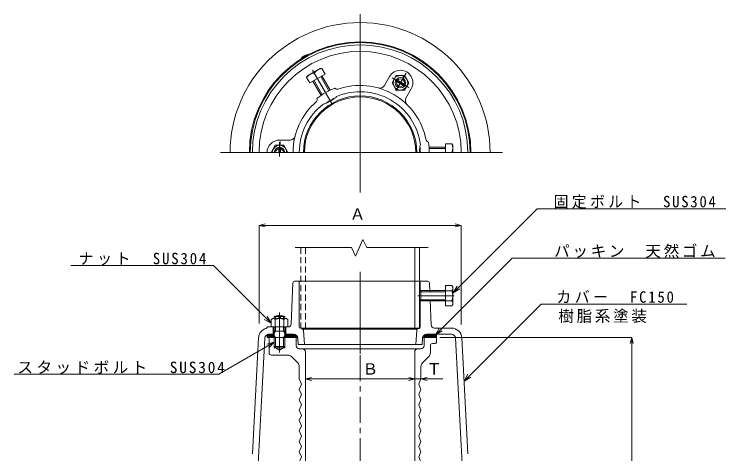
# Model space of a CAD drawing. Units: millimetres on the paper, scale 1:5. Extents: x -70 to 72, y -119 to 130.
# Drawn here: x -69.9 to 66.9, y 45.1 to 129.7 of the extents above; entities that cross this region are included whole.
import ezdxf
from ezdxf.enums import TextEntityAlignment as Align

# ---------------------------------------------------------------- set-up
doc = ezdxf.new("R2010")
doc.units = ezdxf.units.MM
doc.linetypes.add('CHAIN1', pattern=[8, 5, -1, 1, -1])
doc.linetypes.add('DASHED1', pattern=[1.8, 1.2, -0.6])
doc.layers.add('0-4_その他', color=7, linetype='Continuous', lineweight=18)
doc.styles.add('ＭＳ ゴシック', font='')
doc.styles.get('ＭＳ ゴシック').set_extended_font_data('MS Gothic')

msp = doc.modelspace()

# ---------------------------------------------------------------- linework, layer by layer
at = {"layer": '0-4_その他', "linetype": 'CHAIN1', "lineweight": 9}
for p, q in [((-3.424, 129.683), (-3.424, 98.735)), ((-12.581, 118.943), (-9.58, 113.746)), ((5.402, 118.371), (3.409, 114.918)), ((2.748, 117.417), (5.965, 115.56)), ((-18.905, 102.32), (-18.905, 105.046)), ((23.976, 103.083), (-30.305, 103.083)), ((-3.424, 80.108), (-3.424, -15.011)), ((14.656, 75.52), (7.54, 75.52)), ((-18.924, 72.3), (-18.924, 64.597))]:
    msp.add_line(p, q, dxfattribs=at)
at = {"layer": '0-4_その他', "lineweight": 9}
for p, q in [((-3.424, 129.683), (-3.424, 95.382)), ((-11.138, 119.218), (-13.541, 117.831)), ((-10.78, 119.218), (-11.138, 119.218)), ((-10.169, 118.161), (-10.78, 119.218)), ((-13.72, 117.521), (-13.541, 117.831)), ((-10.169, 118.161), (-13.109, 116.463)), ((-12.504, 118.809), (-8.874, 112.523)), ((-12.25, 118.369), (-11.639, 117.312)), ((-10.99, 117.687), (-9.414, 114.958)), ((-10.773, 117.812), (-9.189, 115.069)), ((2.247, 117.706), (1.236, 115.955)), ((2.709, 116.506), (3.518, 117.906)), ((3.49, 115.059), (5.402, 118.371)), ((5.134, 117.906), (3.518, 117.906)), ((5.134, 117.906), (5.943, 116.506)), ((-13.109, 116.463), (-13.72, 117.521)), ((-12.505, 116.812), (-10.921, 114.069)), ((-12.289, 116.937), (-10.713, 114.208)), ((3.518, 115.106), (2.709, 116.506)), ((5.101, 115.874), (3.38, 116.868)), ((5.261, 116.151), (3.551, 117.139)), ((5.134, 115.106), (5.943, 116.506)), ((3.518, 115.106), (5.134, 115.106)), ((6.404, 115.306), (5.393, 113.555)), ((-9.911, 112.639), (-9.789, 112.607)), ((-9.836, 112.69), (-9.789, 112.607)), ((-8.49, 113.357), (-9.789, 112.607)), ((-8.537, 113.44), (-8.49, 113.357)), ((-8.457, 113.479), (-8.49, 113.357)), ((-18.924, 105.483), (-16.902, 105.483)), ((-20.541, 103.083), (-19.732, 104.483)), ((-18.116, 104.483), (-19.732, 104.483)), ((-19.084, 104.07), (-19.084, 103.083)), ((-18.764, 104.07), (-18.764, 103.083)), ((-17.307, 103.083), (-18.116, 104.483)), ((13.006, 104.083), (9.838, 104.083)), ((13.006, 104.78), (14.227, 104.78)), ((13.006, 103.083), (13.006, 104.78)), ((14.227, 104.78), (14.406, 104.47)), ((14.406, 103.083), (14.406, 104.47)), ((23.976, 103.083), (-30.024, 103.083)), ((8.095, 103.922), (8.006, 103.833)), ((8.102, 103.833), (8.006, 103.833)), ((8.006, 103.083), (8.006, 103.833)), ((13.006, 103.833), (9.855, 103.833)), ((14.227, 103.083), (13.006, 103.083)), ((14.471, 76.096), (30.603, 92.228)), ((30.603, 92.228), (66.883, 92.228)), ((11.067, 68.035), (25.8, 82.767)), ((25.8, 82.767), (66.776, 82.767)), ((-31.649, 81.331), (-59.034, 81.331)), ((-20.551, 70.232), (-31.649, 81.331)), ((14.471, 76.096), (15.221, 77.395)), ((14.471, 76.096), (15.77, 76.846)), ((16.567, 59.118), (31.356, 73.907)), ((31.356, 73.907), (59.371, 73.907)), ((-20.551, 70.232), (-21.301, 71.531)), ((-20.551, 70.232), (-21.85, 70.982)), ((11.067, 68.035), (11.817, 69.334)), ((11.067, 68.035), (12.366, 68.785)), ((-19.924, 66.6), (-30.607, 60.432)), ((-19.924, 66.6), (-21.373, 66.212)), ((-19.924, 66.6), (-20.985, 65.539)), ((-30.607, 60.432), (-69.937, 60.432)), ((16.567, 59.118), (17.317, 60.417)), ((16.567, 59.118), (17.866, 59.868))]:
    msp.add_line(p, q, dxfattribs=at)
at = {"layer": '0-4_その他'}
for p, q in [((-21.689, 89.379), (-22.848, 89.068)), ((-22.848, 89.068), (-21.689, 88.758)), ((16.009, 70.02), (16.009, 89.068)), ((7.106, 69.32), (7.106, 84.78)), ((8.006, 69.32), (8.006, 84.78)), ((-16.698, 70.093), (-16.337, 78.034)), ((-16.037, 78.32), (9.589, 78.32)), ((-15.124, 78.32), (-15.124, 69.554)), ((8.126, 78.32), (8.126, 76.39)), ((9.889, 78.033), (9.967, 76.27)), ((13.006, 73.56), (13.006, 77.48)), ((14.227, 77.48), (13.006, 77.48)), ((14.227, 77.48), (14.406, 77.17)), ((14.406, 73.87), (14.406, 77.17)), ((-3.424, 75.555), (-3.424, 64.373)), ((7.716, 75.52), (14.656, 75.52)), ((8.256, 76.52), (8.006, 76.27)), ((13.006, 76.27), (8.006, 76.27)), ((8.256, 76.52), (8.126, 76.52)), ((8.256, 74.52), (8.256, 76.52)), ((13.006, 76.52), (8.256, 76.52)), ((14.227, 76.5), (13.006, 76.5)), ((13.006, 74.77), (8.006, 74.77)), ((8.126, 74.65), (8.126, 69.542)), ((8.256, 74.52), (8.126, 74.52)), ((10.034, 74.77), (10.25, 69.893)), ((14.227, 74.54), (13.006, 74.54)), ((14.227, 73.56), (13.006, 73.56)), ((14.227, 73.56), (14.406, 73.87)), ((-19.924, 71.52), (-19.084, 71.52)), ((-19.924, 71.12), (-19.924, 71.52)), ((-19.674, 71.12), (-19.674, 71.61)), ((-19.084, 71.72), (-19.084, 71.12)), ((-18.924, 64.62), (-18.924, 72.3)), ((-18.764, 71.72), (-18.764, 71.12)), ((-18.764, 71.52), (-17.924, 71.52)), ((-18.174, 71.12), (-18.174, 71.61)), ((-17.924, 71.12), (-17.924, 71.52)), ((-20.541, 70.937), (-20.224, 71.12)), ((-20.541, 70.937), (-20.541, 69.52)), ((-17.624, 71.12), (-20.224, 71.12)), ((-19.732, 69.52), (-19.732, 70.937)), ((-18.116, 70.937), (-18.116, 69.52)), ((-17.307, 70.937), (-17.624, 71.12)), ((-17.307, 70.937), (-17.307, 69.52)), ((-21.324, 69.52), (-21.324, 69.448)), ((-21.324, 69.52), (-17.297, 69.52)), ((-20.124, 68.12), (-20.124, 69.52)), ((-19.924, 65.77), (-19.924, 69.52)), ((-19.924, 68.287), (-19.674, 68.72)), ((-19.924, 68.72), (-17.924, 68.72)), ((-19.674, 68.72), (-19.674, 69.52)), ((-18.174, 68.72), (-18.174, 69.52)), ((-17.924, 68.287), (-18.174, 68.72)), ((-17.924, 65.77), (-17.924, 69.52)), ((-17.724, 68.12), (-17.724, 69.52)), ((7.914, 69.32), (-14.897, 69.32)), ((-14.897, 69.263), (-14.536, 69.173)), ((-14.31, 68.91), (-14.586, 69.185)), ((7.476, 69.12), (-14.324, 69.12)), ((-14.31, 68.902), (-14.124, 66.12)), ((7.462, 68.914), (7.276, 66.12)), ((7.914, 69.255), (7.673, 69.181)), ((10.85, 69.32), (14.117, 69.32)), ((-22.962, 67.425), (-24.136, 45.128)), ((-21.764, 67.362), (-23.124, 41.52)), ((-21.324, 67.52), (-20.724, 68.12)), ((-21.324, 67.803), (-21.02, 68.107)), ((-21.324, 68.035), (-21.324, 67.52)), ((-21.041, 67.52), (-21.324, 67.803)), ((-15.434, 67.52), (-21.324, 67.52)), ((-20.758, 67.52), (-21.283, 68.045)), ((-20.476, 67.52), (-21.054, 68.099)), ((-21.041, 67.52), (-20.441, 68.12)), ((-20.965, 68.12), (-19.924, 68.12)), ((-20.924, 67.52), (-20.924, 64.52)), ((-20.193, 67.52), (-20.793, 68.12)), ((-20.758, 67.52), (-20.158, 68.12)), ((-20.124, 67.734), (-20.51, 68.12)), ((-20.476, 67.52), (-20.124, 67.872)), ((-20.124, 68.017), (-20.227, 68.12)), ((-20.193, 67.52), (-20.124, 67.589)), ((-20.124, 68.12), (-20.124, 67.52)), ((-19.924, 67.953), (-19.674, 67.52)), ((-19.674, 65.52), (-19.674, 67.52)), ((-17.924, 67.953), (-18.174, 67.52)), ((-18.174, 65.52), (-18.174, 67.52)), ((-17.924, 68.12), (-16.209, 68.12)), ((-17.724, 67.837), (-17.441, 68.12)), ((-17.724, 67.554), (-17.158, 68.12)), ((-17.124, 67.52), (-17.724, 68.12)), ((-17.724, 68.12), (-17.724, 67.52)), ((-17.407, 67.52), (-17.724, 67.837)), ((-17.69, 67.52), (-17.724, 67.554)), ((-17.476, 67.52), (-16.876, 68.12)), ((-16.841, 67.52), (-17.441, 68.12)), ((-17.193, 67.52), (-16.593, 68.12)), ((-16.558, 67.52), (-17.158, 68.12)), ((-16.91, 67.52), (-16.31, 68.12)), ((-16.276, 67.52), (-16.876, 68.12)), ((-16.627, 67.52), (-16.056, 68.091)), ((-15.993, 67.52), (-16.593, 68.12)), ((-16.344, 67.52), (-15.841, 68.023)), ((-15.724, 67.534), (-16.31, 68.12)), ((-16.061, 67.52), (-15.724, 67.857)), ((-15.724, 67.817), (-15.984, 68.077)), ((-15.778, 67.52), (-15.724, 67.574)), ((-15.724, 67.957), (-15.724, 67.52)), ((-15.724, 67.52), (-15.724, 65.92)), ((-15.41, 67.373), (-15.327, 66.12)), ((8.562, 67.373), (8.479, 66.12)), ((11.276, 67.52), (8.562, 67.52)), ((8.876, 67.52), (9.476, 68.12)), ((8.876, 67.803), (9.166, 68.093)), ((8.876, 67.957), (8.876, 67.52)), ((9.159, 67.52), (8.876, 67.803)), ((8.876, 67.52), (8.876, 65.92)), ((9.442, 67.52), (8.962, 68)), ((9.724, 67.52), (9.154, 68.091)), ((9.159, 67.52), (9.759, 68.12)), ((14.117, 68.12), (9.36, 68.12)), ((10.007, 67.52), (9.407, 68.12)), ((9.442, 67.52), (10.042, 68.12)), ((10.29, 67.52), (9.69, 68.12)), ((9.724, 67.52), (10.324, 68.12)), ((10.573, 67.52), (9.973, 68.12)), ((10.007, 67.52), (10.607, 68.12)), ((10.856, 67.52), (10.256, 68.12)), ((10.29, 67.52), (10.89, 68.12)), ((11.139, 67.52), (10.539, 68.12)), ((10.573, 67.52), (11.173, 68.12)), ((11.276, 67.666), (10.822, 68.12)), ((10.856, 67.52), (11.276, 67.94)), ((11.276, 67.948), (11.104, 68.12)), ((11.139, 67.52), (11.276, 67.657)), ((11.276, 68.12), (11.276, 67.52)), ((11.276, 67.52), (11.276, 66.72)), ((11.876, 67.52), (48.79, 67.52)), ((14.916, 67.362), (16.276, 41.52)), ((16.114, 67.425), (17.288, 45.128)), ((48.79, -13.08), (48.79, 67.52)), ((-19.924, 65.52), (-19.924, 65.77)), ((-19.924, 65.77), (-19.674, 65.52)), ((-19.924, 65.77), (-17.924, 65.77)), ((-17.924, 65.77), (-18.174, 65.52)), ((-17.924, 65.77), (-17.924, 65.52)), ((-15.327, 66.12), (8.479, 66.12)), ((10.076, 65.92), (10.076, 64.534)), ((10.876, 66.32), (10.476, 66.32)), ((-19.924, 65.52), (-17.924, 65.52)), ((-18.924, 65.087), (-19.674, 65.52)), ((-18.924, 65.087), (-18.174, 65.52)), ((8.276, 65.32), (-15.124, 65.32)), ((-13.924, 6.32), (-13.924, 64.72)), ((7.076, 6.32), (7.076, 64.72)), ((-20.524, 64.12), (-17.338, 64.12)), ((-15.417, 62.613), (-16.631, 63.827)), ((8.569, 62.613), (9.783, 63.827)), ((-15.124, 59.52), (-15.124, 61.906)), ((8.276, 59.52), (8.276, 61.906)), ((-13.924, 59.52), (7.076, 59.52)), ((7.076, 59.52), (12.495, 59.52))]:
    msp.add_line(p, q, dxfattribs=at)
at = {"layer": '0-4_その他', "linetype": 'DASHED1', "lineweight": 9}
for p, q in [((-14.854, 84.78), (-14.854, 69.32)), ((-13.954, 84.78), (-13.954, 69.32)), ((7.106, 84.78), (7.106, 69.32)), ((8.006, 84.78), (8.006, 69.32))]:
    msp.add_line(p, q, dxfattribs=at)
at = {"layer": '0-4_その他'}
for points in [[(-22.848, 70.2), (-22.848, 89.068), (16.009, 89.068)], [(14.85, 88.758), (16.009, 89.068), (14.85, 89.379)], [(9.676, 84.78), (-2.104, 84.78), (-2.904, 86.34), (-4.284, 83.12), (-5.064, 84.78), (-15.904, 84.78)], [(13.006, 74.52), (8.256, 74.52), (8.006, 74.77), (8.006, 76.27)], [(49.101, 66.361), (48.79, 67.52), (48.48, 66.361)], [(-15.124, 59.52), (-14.724, 58.52), (-15.124, 57.52), (-14.724, 56.52), (-15.124, 55.52), (-14.724, 54.52), (-15.124, 53.52), (-14.724, 52.52), (-15.124, 51.52), (-14.724, 50.52), (-15.124, 49.52), (-14.724, 48.52), (-15.124, 47.52), (-14.724, 46.52), (-15.124, 45.52), (-14.724, 44.52), (-15.124, 43.52), (-14.724, 42.52), (-15.124, 41.52), (-14.724, 40.52), (-15.124, 39.52), (-14.724, 38.52), (-15.124, 37.52)], [(-12.765, 59.831), (-13.924, 59.52), (-12.765, 59.209)], [(5.917, 59.209), (7.076, 59.52), (5.917, 59.831)], [(8.276, 59.52), (7.876, 58.52), (8.276, 57.52), (7.876, 56.52), (8.276, 55.52), (7.876, 54.52), (8.276, 53.52), (7.876, 52.52), (8.276, 51.52), (7.876, 50.52), (8.276, 49.52), (7.876, 48.52), (8.276, 47.52), (7.876, 46.52), (8.276, 45.52), (7.876, 44.52), (8.276, 43.52), (7.876, 42.52), (8.276, 41.52), (7.876, 40.52), (8.276, 39.52), (7.876, 38.52), (8.276, 37.52)], [(9.435, 59.831), (8.276, 59.52), (9.435, 59.209)]]:
    msp.add_lwpolyline(points, dxfattribs=at)
at = {"layer": '0-4_その他', "lineweight": 9}
for radius in [1.4, 1, 0.75]:
    msp.add_circle((4.326, 116.506), radius, dxfattribs=at)
for centre, radius, start, end in [((-3.424, 103.083), 25, 0, 180), ((-3.424, 103.083), 21.302, 0, 180), ((-3.424, 103.083), 21.144, 0, 180), ((-3.424, 103.083), 20.712, 0, 180), ((-3.424, 103.083), 19.439, 0, 180), ((-13.174, 119.971), 2, 93.05804, 146.94196), ((-10.553, 117.128), 2.102, 96.1834, 143.8166), ((-12.023, 116.28), 2.102, 96.1834, 143.8166), ((4.326, 116.506), 2.4, 330, 150), ((-3.424, 103.083), 13.3, 111.35129, 128.64871), ((-7.795, 115.842), 0.6, 218.28625, 277.22614), ((-3.424, 103.083), 12.9, 10.54807, 109.45193), ((0.37, 116.455), 1, 254.15845, 330), ((-3.424, 103.083), 10.9, 0, 180), ((-3.424, 103.083), 10.7, 0, 180), ((-3.424, 103.083), 11.55, 114.03643, 125.96357), ((-7.575, 113.399), 0.6, 127.13042, 157.20291), ((-3.424, 103.083), 11.7, 7.30815, 112.69185), ((-3.424, 103.083), 12.9, 130.54807, 180), ((-3.424, 103.083), 11.7, 127.30815, 180), ((-12.288, 113.248), 0.6, 322.77386, 21.71375), ((-10.282, 111.836), 0.6, 82.79709, 112.86958), ((6.259, 113.055), 1, 150, 225.84155), ((-18.924, 103.083), 2.4, 90, 180), ((-16.902, 106.483), 1, 270, 345.84155), ((9.811, 105.677), 0.6, 202.77386, 261.71375), ((-18.924, 103.083), 1.4, 0, 180), ((-18.924, 103.083), 1, 0, 180), ((-3.424, 103.083), 15.5, 172.13152, 182.82163), ((-3.424, 103.083), 11.55, 0, 5.96357), ((7.586, 104.646), 0.6, 322.79709, 352.86958), ((-3.424, 103.083), 13.3, 0, 8.64871), ((12.304, 103.932), 2.102, 336.1834, 23.8166), ((-18.924, 103.083), 0.75, 0, 180)]:
    msp.add_arc(centre, radius, start, end, dxfattribs=at)
at = {"layer": '0-4_その他'}
for centre, radius, start, end in [((-16.037, 78.02), 0.3, 90, 177.39744), ((9.589, 78.02), 0.3, 2.5448, 90), ((13.646, 76.99), 0.76, 319.8693, 19.8693), ((11.633, 75.52), 2.772, 339.30014, 20.69986), ((13.646, 74.05), 0.76, 340.1307, 40.1307), ((-18.924, 69.12), 2.6, 93.52812, 112.61986), ((-18.924, 69.12), 2.6, 67.38014, 86.47188), ((-20.137, 70.582), 0.538, 41.3295, 101.3295), ((-18.924, 69.241), 1.879, 64.51611, 115.48389), ((-17.712, 70.582), 0.538, 78.6705, 138.6705), ((-17.297, 70.12), 0.6, 270, 357.39744), ((10.85, 69.92), 0.6, 182.5448, 270), ((-20.965, 67.32), 2, 104.71978, 176.98721), ((-21.524, 69.448), 0.2, 284.71978, 360), ((-14.824, 69.554), 0.3, 180, 255.96376), ((-14.609, 68.882), 0.3, 3.81407, 75.96376), ((7.762, 68.894), 0.3, 107.10273, 176.18593), ((7.826, 69.542), 0.3, 287.10273, 360), ((14.117, 67.32), 2, 3.01279, 90), ((-20.965, 67.32), 0.8, 90, 176.98721), ((-16.209, 67.32), 0.8, 3.81407, 90), ((9.36, 67.32), 0.8, 90, 176.18593), ((14.117, 67.32), 0.8, 3.01279, 90), ((-15.124, 65.92), 0.6, 180, 270), ((8.276, 65.92), 0.6, 270, 360), ((10.476, 65.92), 0.4, 90, 180), ((10.876, 66.72), 0.4, 270, 360), ((-20.524, 64.52), 0.4, 180, 270), ((-14.524, 64.72), 0.6, 0, 90), ((7.676, 64.72), 0.6, 90, 180), ((9.076, 64.534), 1, 315, 360), ((-17.338, 63.12), 1, 45, 90), ((-16.124, 61.906), 1, 0, 45), ((9.276, 61.906), 1, 135, 180)]:
    msp.add_arc(centre, radius, start, end, dxfattribs=at)

# ---------------------------------------------------------------- texts
at = {"layer": '0-4_その他', "style": 'ＭＳ ゴシック'}
for s, p in [('Ａ', (-5.417, 89.472)), ('Ｂ', (-2.962, 59.693)), ('Ｔ', (9.319, 59.698))]:
    msp.add_text(s, height=2.199, dxfattribs=at).set_placement(p, align=Align.BOTTOM_LEFT)
at = {"layer": '0-4_その他', "char_height": 2.199, "attachment_point": 7, "style": 'ＭＳ ゴシック'}
for s, insert in [('\\T1.23;\\W0.95;固定ボルト\u3000SUS304', (33.788, 92.28)), ('\\T1.17;パッキン\u3000天然ゴム', (33.88, 82.778)), ('\\T1.25;\\W0.95;ナット\u3000SUS304', (-57.547, 81.363)), ('\\T1.24;\\W0.95;カバー\u3000FC150', (34.318, 74.106)), ('\\T1.17;樹脂系塗装', (34.69, 70.288)), ('\\T1.22;スタッドボルト\u3000SUS304', (-69.318, 60.424))]:
    msp.add_mtext(s, dxfattribs=dict(at, insert=insert))

doc.saveas('drawing.dxf')
